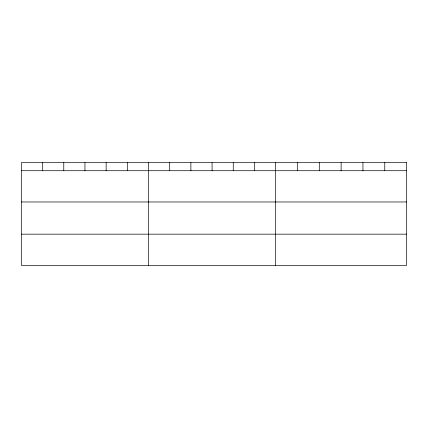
<?xml version="1.0" encoding="UTF-8"?>
<svg xmlns="http://www.w3.org/2000/svg" width="428" height="428" viewBox="0 0 428 428"><rect width="100%" height="100%" fill="white"/><g stroke="black" fill="none" stroke-linecap="round" stroke-linejoin="round"><path stroke-width="0.64" d="M21.4 170.719L406.6 170.719M21.4 201.968L406.6 201.968M21.4 234.164L406.6 234.164M384.772 162.587L384.772 170.719M362.944 162.587L362.944 170.719M341.116 162.587L341.116 170.719M319.288 162.587L319.288 170.719M297.46 162.587L297.46 170.719M275.632 162.587L275.632 265.414M254.446 162.587L254.446 170.719M233.26 162.587L233.26 170.719M212.074 162.587L212.074 170.719M190.888 162.587L190.888 170.719M169.702 162.587L169.702 170.719M148.516 162.587L148.516 265.414M127.33 162.587L127.33 170.719M106.144 162.587L106.144 170.719M84.958 162.587L84.958 170.719M63.772 162.587L63.772 170.719M42.586 162.587L42.586 170.719M406.6 162.587L21.4 162.587L21.4 265.414L406.6 265.414L406.6 162.587"/></g></svg>
